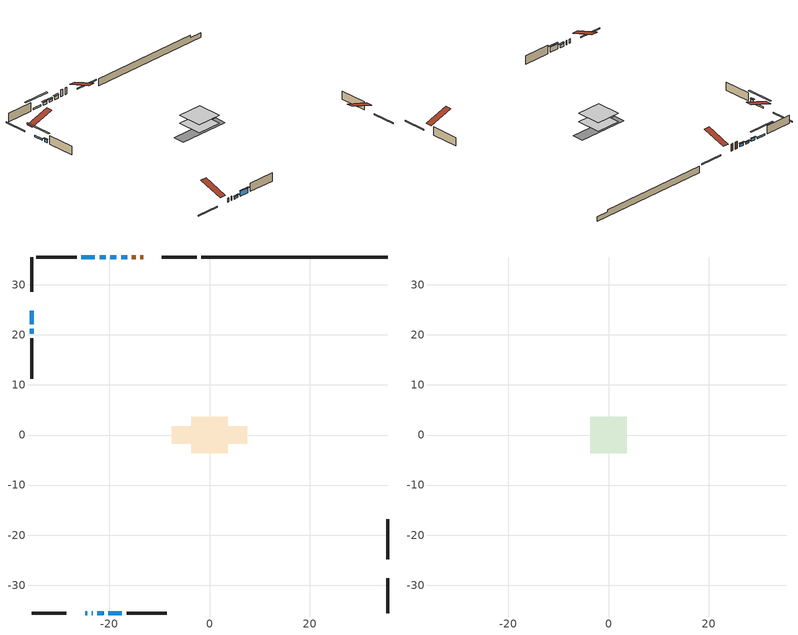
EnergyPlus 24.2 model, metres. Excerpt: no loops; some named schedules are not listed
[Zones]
conditioned space
 floor adiabatic (AdiabaticFloorConstruction): -3.62,-3.62 -3.62,3.62 3.62,3.62 3.62,-3.62 z0.61
 floor foundation (Slab1 construction): -7.57,-1.73 -7.57,1.73 7.57,1.73 7.57,-1.73 z-1.37
 wall outside (RimJoist1 construction): -2.57,35.54 -9.55,35.54 / -35.54,-35.54 -28.57,-35.54 / -35.54,35.54 -35.54,28.57 / 35.54,-35.54 35.54,-28.57 z0.61:0.91
 wall outside (AdiabaticWallConstruction 1): -13.26,35.54 -13.83,35.54 / -14.76,35.54 -15.51,35.54 z0.61:2.64
 wall outside (AdiabaticWallConstruction): -24.86,-35.54 -24.4,-35.54 / -23.47,-35.54 -23.31,-35.54 z0.61:1.83; -35.54,24.86 -35.54,22.11 / -22.88,35.54 -25.62,35.54 z0.61:1.07; -16.43,35.54 -17.65,35.54 / -35.54,21.18 -35.54,20.27 z0.61:1.53; -18.58,35.54 -19.8,35.54 z0.61:1.22; -20.73,35.54 -21.95,35.54 / -22.39,-35.54 -21.17,-35.54 z0.61:1.37; -20.24,-35.54 -17.49,-35.54 z0.61:2.13
 wall outside (Wall1 construction): -26.55,35.54 -34.61,35.54 / -16.57,-35.54 -8.5,-35.54 / -35.54,19.34 -35.54,11.28 / 35.54,-24.85 35.54,-16.79 z0.61:3.05
 wall foundation (FoundationWall1 construction): -1.64,35.54,-1.37 -1.64,35.54,0.61 31.82,35.54,0.61 31.82,35.54,-0.06 35.54,35.54,-0.06 35.54,35.54,-1.37
 window (WindowConstruction 6): -24.85,-35.54 -24.4,-35.54 z0.61:1.83
 window (WindowConstruction 9): -35.54,24.85 -35.54,22.11 z0.61:1.07
 window (WindowConstruction 7): -23.47,-35.54 -23.32,-35.54 z0.61:1.83
 window (WindowConstruction): -16.43,35.54 -17.65,35.54 z0.61:1.52
 window (WindowConstruction 1): -18.58,35.54 -19.8,35.54 z0.61:1.22
 window (WindowConstruction 2): -20.73,35.54 -21.95,35.54 z0.61:1.37
 window (WindowConstruction 3): -22.39,-35.54 -21.17,-35.54 z0.61:1.37
 window (WindowConstruction 4): -20.24,-35.54 -17.5,-35.54 z0.61:2.13
 window (WindowConstruction 5): -35.54,21.18 -35.54,20.27 z0.61:1.52
 window (WindowConstruction 8): -22.88,35.54 -25.62,35.54 z0.61:1.07
 door (Door): -13.26,35.54 -13.83,35.54 z0.61:2.64
 door (Door 1): -14.76,35.54 -15.51,35.54 z0.61:2.64
 ceiling adiabatic (AdiabaticFloorConstruction): 3.62,-3.62 3.62,3.62 -3.62,3.62 -3.62,-3.62 z0.61
attic - vented
 floor to conditioned space (Floor1 construction Reversed): -3.62,-3.62 -3.62,3.62 3.62,3.62 3.62,-3.62 z3.05
 roof outside (Roof1 construction): -12.33,35.54,3.05 -12.33,28.49,5.4 -10.47,28.49,5.4 -10.47,35.54,3.05; -25.78,-35.54,3.05 -25.78,-28.49,5.4 -27.64,-28.49,5.4 -27.64,-35.54,3.05; -35.54,25.78,3.05 -28.49,25.78,5.4 -28.49,27.64,5.4 -35.54,27.64,3.05; 35.54,-25.78,3.05 28.49,-25.78,5.4 28.49,-27.64,5.4 35.54,-27.64,3.05
shading: -35.54,19.47 -35.54,27.49 -35.95,27.49 -35.95,19.47 z3.71; -17.85,35.54 -16.23,35.54 -16.23,35.95 -17.85,35.95 z1.73; -20,35.54 -18.38,35.54 -18.38,35.95 -20,35.95 z1.42; -22.15,35.54 -20.53,35.54 -20.53,35.95 -22.15,35.95 z1.57; -20.97,-35.54 -22.59,-35.54 -22.59,-35.95 -20.97,-35.95 z1.57; -17.29,-35.54 -20.44,-35.54 -20.44,-35.95 -17.29,-35.95 z2.34; -35.54,20.07 -35.54,21.38 -35.95,21.38 -35.95,20.07 z1.73; -28.26,35.54 -20.24,35.54 -20.24,35.95 -28.26,35.95 z3.71
[Building]
Building 1: Terrain=Suburbs
[Site:Location]
Erieau AUT_ON: Latitude {deg}=42.25; Longitude {deg}=-81.9; Time Zone {hr}=-5; Elevation {m}=178; Keep Site Location Information=Yes
[Site:GroundTemperature:Shallow]
5.2292, 3.30147, 3.1471, 4.0619, 7.73432, 11.3896, 14.5586, 16.5661, 16.7366, 15.1039, 12.0157, 8.47254
[Site:WaterMainsTemperature]
Calculation Method=Schedule; Temperature Schedule=mains temperature schedule
[Material] Roughness=Rough; Thermal Absorptance=0.9
Name | Thickness {m} | Conductivity {W/m-K} | Density {kg/m3} | Specific Heat {J/kg-K} | Solar Absorptance | Visible Absorptance
asphalt or fiberglass shingles | 0.00635 | 0.162714 | 1121.4 | 1465.45 | 0.4 | 0.4
ceiling loosefill ins | 0.0846667 | 0.0480833 | 16.02 | 1046.75 | 0.7 | 0.7
ceiling stud and cavity | 0.1397 | 0.105501 | 65.682 | 1177.47 | 0.7 | 0.7
concrete 4.0 in. | 0.1016 | 1.803125 | 2242.8 | 837.4 | 0.7 | 0.7
concrete 8.0 in. | 0.2032 | 1.803125 | 2242.8 | 837.4 | 0.7 | 0.7
door material | 0.04445 | 0.053851 | 512.64 | 1214.23 | 0.7 | 0.7
door material 1 | 0.04445 | 0.188738 | 512.64 | 1214.23 | 0.7 | 0.7
exterior vertical ins | 0.0127767 | 0.029427 | 32.04 | 1214.23 | 0.7 | 0.7
floor covering | 0.0127 | 0.0433444 | 54.468 | 1339.84 | 0.6 | 0.6
floor rigid ins; wall rigid ins | 0.512978 | 0.029427 | 32.04 | 1214.23 | 0.7 | 0.7
floor stud and cavity | 0.1397 | 1.75129 | 37.0049 | 1207.88 | 0.7 | 0.7
furniture material conditioned space 1 | 0.1524 | 0.115458 | 640.8 | 1214.23 | 0.6 | 0.6
gypsum board | 0.0127 | 0.160291 | 801 | 837.4 | 0.6 | 0.6
gypsum board 1 | 0.0127 | 0.160291 | 801 | 837.4 | 0.7 | 0.7
osb sheathing 0.5 in. | 0.0127 | 0.115458 | 512.64 | 1214.23 | 0.7 | 0.7
osb sheathing 0.75 in. | 0.01905 | 0.115458 | 512.64 | 1214.23 | 0.7 | 0.7
osb sheathing 2.0 in. | 0.0508 | 0.115458 | 512.64 | 1214.23 | 0.7 | 0.7
rim joist stud and cavity | 0.0508 | 0.859146 | 125.044 | 1163.47 | 0.6 | 0.6
wall stud and cavity | 0.1397 | 0.0973478 | 139.0536 | 1170.24 | 0.7 | 0.7
wall stud and cavity 1 | 0.0889 | 0.380278 | 52.3479 | 1209.89 | 0.7 | 0.7
wall stud and cavity 2 | 0.0889 | 0.391764 | 83.0341 | 1211.67 | 0.7 | 0.7
wood siding | 0.0254 | 0.102417 | 544.68 | 1172.36 | 0.4 | 0.4
wood siding 1; wood siding 2; wood siding 3 | 0.0254 | 0.102417 | 544.68 | 1172.36 | 0.7 | 0.7
[WindowMaterial:SimpleGlazingSystem]
Name | U-Factor {W/m2-K} | Solar Heat Gain Coefficient
WindowMaterial | 2.93609 | 0.65
WindowMaterial 1 | 2.96789 | 0.62
WindowMaterial 2 | 2.94859 | 0.64
WindowMaterial 3 | 2.7913 | 0.7
WindowMaterial 4 | 2.95029 | 0.64
WindowMaterial 5 | 2.97868 | 0.61
WindowMaterial 6 | 4.69684 | 0.56
WindowMaterial 7 | 2.748152 | 0.58
[Construction]
AdiabaticFloorConstruction: floor stud and cavity, floor rigid ins, osb sheathing 0.75 in., floor covering
AdiabaticWallConstruction: wood siding 2, wall rigid ins, wall stud and cavity 1, gypsum board
AdiabaticWallConstruction 1: wood siding 3, wall rigid ins, wall stud and cavity 1, gypsum board
Door: door material
Door 1: door material 1
Floor1 construction Reversed: gypsum board, ceiling stud and cavity, ceiling loosefill ins
FoundationWall1 construction: concrete 8.0 in., gypsum board 1
furniture construction conditioned space 1: furniture material conditioned space 1
PartitionWallConstruction: gypsum board, wall stud and cavity 2, gypsum board
RimJoist1 construction: wood siding 1, osb sheathing 2.0 in., rim joist stud and cavity
Roof1 construction: asphalt or fiberglass shingles
Slab1 construction: concrete 4.0 in.
Wall1 construction: wood siding, osb sheathing 0.5 in., wall stud and cavity, gypsum board
WindowConstruction: WindowMaterial
WindowConstruction 1: WindowMaterial 1
WindowConstruction 2; WindowConstruction 3: WindowMaterial 2
WindowConstruction 4: WindowMaterial 3
WindowConstruction 5: WindowMaterial 4
WindowConstruction 6: WindowMaterial 5
WindowConstruction 7: WindowMaterial 6
WindowConstruction 8; WindowConstruction 9: WindowMaterial 7
[Zone] Multiplier=1; Part of Total Floor Area=Yes
Name | Volume {m3}
attic - vented | 19.9915
conditioned space | 247.5
[Space]
Name | Zone | Volume {m3}
attic - vented 1 | attic - vented | 19.9915
conditioned space 1 | conditioned space | 247.5
[ZoneInfiltration:EffectiveLeakageArea]
infil attic - vented 1: Zone or Space=attic - vented 1; Schedule=Always On Discrete; Effective Air Leakage Area {cm2}=2515.2; Stack Coefficient=0.000163429; Wind Coefficient=8.63742e-06
[ZoneMixing]
whole house fan mix: Zone or Space=attic - vented; Schedule=Always On Continuous; Design Flow Rate Calculation Method=Flow/Zone; Design Flow Rate {m3/s}=0; Source Zone or Space=conditioned space
[SurfaceProperty:ExposedFoundationPerimeter]
Slab1: Exposed Perimeter Calculation Method=TotalExposedPerimeter; Total Exposed Perimeter {m}=37.187
[InternalMass] Zone or ZoneList=conditioned space; Space or SpaceList=conditioned space 1
Name | Construction | Surface Area {m2}
furniture mass conditioned space 1 | furniture construction conditioned space 1 | 41.9201
partition wall mass | PartitionWallConstruction | 104.8
[Lights]
interior lighting: Zone or ZoneList or Space or SpaceList=conditioned space 1; Schedule=interior lighting schedule; Design Level Calculation Method=LightingLevel; Lighting Level {W}=343.2; Return Air Fraction=0; Fraction Radiant=0.6; Fraction Visible=0.2; Fraction Replaceable=1
[People]
occupants: Zone or ZoneList or Space or SpaceList=conditioned space 1; Number of People Schedule=occupants schedule; Number of People Calculation Method=People; Number of People=3; Fraction Radiant=0.314171; Sensible Heat Fraction=0.56303; Activity Level Schedule=occupants activity schedule; Carbon Dioxide Generation Rate {m3/s-W}=0; Enable ASHRAE 55 Comfort Warnings=No; Mean Radiant Temperature Calculation Type=EnclosureAveraged
[ElectricEquipment] Zone or ZoneList or Space or SpaceList=conditioned space 1; Design Level Calculation Method=EquipmentLevel
Name | Schedule | Design Level {W} | Fraction Latent | Fraction Radiant | Fraction Lost
clothes dryer | clothes dryer schedule | 140.772 | 0.015 | 0.081 | 0.85
clothes washer | clothes washer schedule | 32.1985 | 0.03 | 0.162 | 0.7
cooking range | cooking range schedule | 215.147 | 0.08 | 0.432 | 0.2
dishwasher | dishwasher schedule | 66.8632 | 0.3 | 0.18 | 0.4
fridge | fridge schedule | 72.9452 | 0 | 0.6 | 0
mech vent house fan | mech vent house fan schedule | 0 | 0 | 0 | 1
mech vent house fan cfis | mech vent house fan cfis schedule | 0 | 0 | 0 | 0
misc plug loads | misc plug loads schedule | 494.7 | 0.045 | 0.513 | 0.1
whole house fan | Always On Discrete | 0 | 0 | 0 | 1
[OtherEquipment] Zone or ZoneList or Space or SpaceList=conditioned space 1; Design Level Calculation Method=EquipmentLevel
Name | Fuel Type | Schedule | Design Level {W} | Fraction Latent | Fraction Radiant | Fraction Lost
clothes dryer 1 | Electricity | clothes dryer schedule | 0 | 0.015 | 0.081 | 0.85
cooking range 1 | Electricity | cooking range schedule | 0 | 0.08 | 0.432 | 0.2
general water use latent | None | general water use schedule | 62.594 | 1 | 0 | 0
general water use sensible | None | general water use schedule | -61.6891 | 0 | 0.6 | 0
mech vent house fan latent load | None | Always On Discrete | 0 | 1 | 0 | 0
mech vent house fan sensible load | None | Always On Discrete | 0 | 0 | 0 | 0
water heater energy adjustment1 | NaturalGas | Always On Discrete | 0.01 | 0 | 0 | 1
[ZoneInfiltration:DesignFlowRate] Zone or ZoneList or Space or SpaceList=conditioned space 1; Schedule=Always On Discrete; Design Flow Rate Calculation Method=Flow/Zone; Design Flow Rate {m3/s}=0
infil flow; natural vent flow; whole house fan flow
[AvailabilityManager:Scheduled]
central ac and furnace airloop Availability Manager: Schedule=Always On Discrete
[Foundation:Kiva]
Foundation Kiva 1: Initial Indoor Air Temperature {C}=18; Wall Height Above Grade {m}=0.609996; Wall Depth Below Slab {m}=0.2032; Custom Block Material Name 1=exterior vertical ins; Custom Block Depth 1 {m}=1.98001; Custom Block X Position 1 {m}=0.2159; Custom Block Z Position 1 {m}=0
[Foundation:Kiva:Settings]
Soil Conductivity {W/m-K}=0.849921; Soil Density {kg/m3}=1842.3; Soil Specific Heat {J/kg-K}=418.7; Ground Solar Absorptivity=0.9; Ground Thermal Absorptivity=0.9; Ground Surface Roughness {m}=0.03; Far-Field Width {m}=40; Deep-Ground Boundary Condition=ZeroFlux; Deep-Ground Depth {m}=40; Minimum Cell Dimension {m}=0.2; Maximum Cell Growth Coefficient=3; Simulation Timestep=Timestep
[Exterior:Lights]
exterior lighting: Schedule=exterior lighting schedule; Design Level {W}=75.6
[EnergyManagementSystem:GlobalVariable]
central_ac_and_furnace_airloop_Fan_RTF
infil_program_Qfan
infil_program_Qinf
natural_vent_program_Qnv
natural_vent_program_Qwhf
[EnergyManagementSystem:Sensor]
Name | Output:Variable or Output:Meter Index Key | Output:Variable or Output:Meter
airflow_gain | infil flow | Infiltration Sensible Heat Gain Energy
airflow_gain_1 | natural vent flow | Infiltration Sensible Heat Gain Energy
airflow_gain_2 | whole house fan flow | Infiltration Sensible Heat Gain Energy
airflow_loss | infil flow | Infiltration Sensible Heat Loss Energy
airflow_loss_1 | natural vent flow | Infiltration Sensible Heat Loss Energy
airflow_loss_2 | whole house fan flow | Infiltration Sensible Heat Loss Energy
clg_load_cond |  | Cooling:EnergyTransfer:Zone:CONDITIONED SPACE
clg_sp_s; clg_sp_s_1 | cooling setpoint | Schedule Value
clothes_dryer_exhaust_0_sch_s | clothes dryer exhaust 0 schedule | Schedule Value
cool_season | cooling season schedule | Schedule Value
htg_load_cond |  | Heating:EnergyTransfer:Zone:CONDITIONED SPACE
htg_sp_s; htg_sp_s_1 | heating setpoint | Schedule Value
ig_ee_conv | clothes dryer | Electric Equipment Convective Heating Energy
ig_ee_conv_2 | cooking range | Electric Equipment Convective Heating Energy
ig_ee_conv_4 | fridge | Electric Equipment Convective Heating Energy
ig_ee_conv_5 | misc plug loads | Electric Equipment Convective Heating Energy
ig_ee_conv_6 | whole house fan | Electric Equipment Convective Heating Energy
ig_ee_rad | clothes dryer | Electric Equipment Radiant Heating Energy
ig_ee_rad_2 | cooking range | Electric Equipment Radiant Heating Energy
ig_ee_rad_4 | fridge | Electric Equipment Radiant Heating Energy
ig_ee_rad_5 | misc plug loads | Electric Equipment Radiant Heating Energy
ig_ee_rad_6 | whole house fan | Electric Equipment Radiant Heating Energy
ig_lgt_conv | interior lighting | Lights Convective Heating Energy
ig_lgt_rad | interior lighting | Lights Radiant Heating Energy
ig_lgt_vis | interior lighting | Lights Visible Radiation Heating Energy
ig_oe_conv | clothes dryer 1 | Other Equipment Convective Heating Energy
ig_oe_conv_1 | cooking range 1 | Other Equipment Convective Heating Energy
ig_oe_conv_2 | general water use latent | Other Equipment Convective Heating Energy
ig_oe_conv_3 | general water use sensible | Other Equipment Convective Heating Energy
ig_oe_conv_4 | water heater energy adjustment1 | Other Equipment Convective Heating Energy
ig_oe_rad | clothes dryer 1 | Other Equipment Radiant Heating Energy
ig_oe_rad_1 | cooking range 1 | Other Equipment Radiant Heating Energy
ig_oe_rad_2 | general water use latent | Other Equipment Radiant Heating Energy
ig_oe_rad_3 | general water use sensible | Other Equipment Radiant Heating Energy
ig_oe_rad_4 | water heater energy adjustment1 | Other Equipment Radiant Heating Energy
ig_ppl_conv | occupants | People Convective Heating Energy
ig_ppl_rad | occupants | People Radiant Heating Energy
im_conv | furniture mass conditioned space 1 | Surface Inside Face Convection Heat Gain Energy
im_conv_1 | partition wall mass | Surface Inside Face Convection Heat Gain Energy
im_ig | furniture mass conditioned space 1 | Surface Inside Face Internal Gains Radiation Heat Gain Energy
im_ig_1 | partition wall mass | Surface Inside Face Internal Gains Radiation Heat Gain Energy
im_lgt | furniture mass conditioned space 1 | Surface Inside Face Lights Radiation Heat Gain Energy
im_lgt_1 | partition wall mass | Surface Inside Face Lights Radiation Heat Gain Energy
im_sol | furniture mass conditioned space 1 | Surface Inside Face Solar Radiation Heat Gain Energy
im_sol_1 | partition wall mass | Surface Inside Face Solar Radiation Heat Gain Energy
im_surf | furniture mass conditioned space 1 | Surface Inside Face Net Surface Thermal Radiation Heat Gain Energy
im_surf_1 | partition wall mass | Surface Inside Face Net Surface Thermal Radiation Heat Gain Energy
mv_conv | mech vent house fan | Electric Equipment Convective Heating Energy
mv_conv_1 | mech vent house fan cfis | Electric Equipment Convective Heating Energy
mv_conv_2 | mech vent house fan latent load | Other Equipment Convective Heating Energy
mv_conv_3 | mech vent house fan sensible load | Other Equipment Convective Heating Energy
mv_rad | mech vent house fan | Electric Equipment Radiant Heating Energy
mv_rad_1 | mech vent house fan cfis | Electric Equipment Radiant Heating Energy
mv_rad_2 | mech vent house fan latent load | Other Equipment Radiant Heating Energy
mv_rad_3 | mech vent house fan sensible load | Other Equipment Radiant Heating Energy
natural_vent_s | natural vent schedule | Schedule Value
out_pb_s |  | Site Outdoor Air Barometric Pressure
out_wt_s |  | Site Outdoor Air Humidity Ratio
site_vw_s |  | Site Wind Speed
ss_back_out | Window1 | Surface Window Shortwave from Zone Back Out Window Heat Transfer Rate
ss_back_out_1 | Window12 | Surface Window Shortwave from Zone Back Out Window Heat Transfer Rate
ss_back_out_2 | Window2 | Surface Window Shortwave from Zone Back Out Window Heat Transfer Rate
ss_back_out_3 | Window3 | Surface Window Shortwave from Zone Back Out Window Heat Transfer Rate
ss_back_out_4 | Window4 | Surface Window Shortwave from Zone Back Out Window Heat Transfer Rate
ss_back_out_5 | Window5 | Surface Window Shortwave from Zone Back Out Window Heat Transfer Rate
ss_back_out_6 | Window6 | Surface Window Shortwave from Zone Back Out Window Heat Transfer Rate
ss_back_out_7 | Window7 | Surface Window Shortwave from Zone Back Out Window Heat Transfer Rate
ss_back_out_8 | Window8 | Surface Window Shortwave from Zone Back Out Window Heat Transfer Rate
ss_back_out_9 | Window9 | Surface Window Shortwave from Zone Back Out Window Heat Transfer Rate
ss_conv | Door1 | Surface Inside Face Convection Heat Gain Energy
ss_conv_1 | Door2 | Surface Inside Face Convection Heat Gain Energy
ss_conv_10 | Window8 | Surface Inside Face Convection Heat Gain Energy
ss_conv_11 | Window9 | Surface Inside Face Convection Heat Gain Energy
ss_conv_2 | Window1 | Surface Inside Face Convection Heat Gain Energy
ss_conv_3 | Window12 | Surface Inside Face Convection Heat Gain Energy
ss_conv_4 | Window2 | Surface Inside Face Convection Heat Gain Energy
ss_conv_5 | Window3 | Surface Inside Face Convection Heat Gain Energy
ss_conv_6 | Window4 | Surface Inside Face Convection Heat Gain Energy
ss_conv_7 | Window5 | Surface Inside Face Convection Heat Gain Energy
ss_conv_8 | Window6 | Surface Inside Face Convection Heat Gain Energy
ss_conv_9 | Window7 | Surface Inside Face Convection Heat Gain Energy
ss_ig | Door1 | Surface Inside Face Internal Gains Radiation Heat Gain Energy
ss_ig_1 | Door2 | Surface Inside Face Internal Gains Radiation Heat Gain Energy
ss_ig_10 | Window8 | Surface Inside Face Internal Gains Radiation Heat Gain Energy
ss_ig_11 | Window9 | Surface Inside Face Internal Gains Radiation Heat Gain Energy
ss_ig_2 | Window1 | Surface Inside Face Internal Gains Radiation Heat Gain Energy
ss_ig_3 | Window12 | Surface Inside Face Internal Gains Radiation Heat Gain Energy
ss_ig_4 | Window2 | Surface Inside Face Internal Gains Radiation Heat Gain Energy
ss_ig_5 | Window3 | Surface Inside Face Internal Gains Radiation Heat Gain Energy
ss_ig_6 | Window4 | Surface Inside Face Internal Gains Radiation Heat Gain Energy
ss_ig_7 | Window5 | Surface Inside Face Internal Gains Radiation Heat Gain Energy
ss_ig_8 | Window6 | Surface Inside Face Internal Gains Radiation Heat Gain Energy
ss_ig_9 | Window7 | Surface Inside Face Internal Gains Radiation Heat Gain Energy
ss_lgt | Door1 | Surface Inside Face Lights Radiation Heat Gain Energy
ss_lgt_1 | Door2 | Surface Inside Face Lights Radiation Heat Gain Energy
ss_sol | Door1 | Surface Inside Face Solar Radiation Heat Gain Energy
ss_sol_1 | Door2 | Surface Inside Face Solar Radiation Heat Gain Energy
ss_surf | Door1 | Surface Inside Face Net Surface Thermal Radiation Heat Gain Energy
ss_surf_1 | Door2 | Surface Inside Face Net Surface Thermal Radiation Heat Gain Energy
ss_surf_10 | Window8 | Surface Inside Face Net Surface Thermal Radiation Heat Gain Energy
ss_surf_11 | Window9 | Surface Inside Face Net Surface Thermal Radiation Heat Gain Energy
ss_surf_2 | Window1 | Surface Inside Face Net Surface Thermal Radiation Heat Gain Energy
ss_surf_3 | Window12 | Surface Inside Face Net Surface Thermal Radiation Heat Gain Energy
ss_surf_4 | Window2 | Surface Inside Face Net Surface Thermal Radiation Heat Gain Energy
ss_surf_5 | Window3 | Surface Inside Face Net Surface Thermal Radiation Heat Gain Energy
ss_surf_6 | Window4 | Surface Inside Face Net Surface Thermal Radiation Heat Gain Energy
ss_surf_7 | Window5 | Surface Inside Face Net Surface Thermal Radiation Heat Gain Energy
ss_surf_8 | Window6 | Surface Inside Face Net Surface Thermal Radiation Heat Gain Energy
ss_surf_9 | Window7 | Surface Inside Face Net Surface Thermal Radiation Heat Gain Energy
ss_trans_in | Window1 | Surface Window Transmitted Solar Radiation Rate
ss_trans_in_1 | Window12 | Surface Window Transmitted Solar Radiation Rate
ss_trans_in_2 | Window2 | Surface Window Transmitted Solar Radiation Rate
ss_trans_in_3 | Window3 | Surface Window Transmitted Solar Radiation Rate
ss_trans_in_4 | Window4 | Surface Window Transmitted Solar Radiation Rate
ss_trans_in_5 | Window5 | Surface Window Transmitted Solar Radiation Rate
ss_trans_in_6 | Window6 | Surface Window Transmitted Solar Radiation Rate
ss_trans_in_7 | Window7 | Surface Window Transmitted Solar Radiation Rate
ss_trans_in_8 | Window8 | Surface Window Transmitted Solar Radiation Rate
ss_trans_in_9 | Window9 | Surface Window Transmitted Solar Radiation Rate
ss_trans_out | Window1 | Surface Inside Face Initial Transmitted Diffuse Transmitted Out Window Solar Radiation Rate
ss_trans_out_1 | Window12 | Surface Inside Face Initial Transmitted Diffuse Transmitted Out Window Solar Radiation Rate
ss_trans_out_2 | Window2 | Surface Inside Face Initial Transmitted Diffuse Transmitted Out Window Solar Radiation Rate
ss_trans_out_3 | Window3 | Surface Inside Face Initial Transmitted Diffuse Transmitted Out Window Solar Radiation Rate
ss_trans_out_4 | Window4 | Surface Inside Face Initial Transmitted Diffuse Transmitted Out Window Solar Radiation Rate
ss_trans_out_5 | Window5 | Surface Inside Face Initial Transmitted Diffuse Transmitted Out Window Solar Radiation Rate
ss_trans_out_6 | Window6 | Surface Inside Face Initial Transmitted Diffuse Transmitted Out Window Solar Radiation Rate
ss_trans_out_7 | Window7 | Surface Inside Face Initial Transmitted Diffuse Transmitted Out Window Solar Radiation Rate
ss_trans_out_8 | Window8 | Surface Inside Face Initial Transmitted Diffuse Transmitted Out Window Solar Radiation Rate
ss_trans_out_9 | Window9 | Surface Inside Face Initial Transmitted Diffuse Transmitted Out Window Solar Radiation Rate
s_conv | Floor1 | Surface Inside Face Convection Heat Gain Energy
s_conv_1 | FoundationWall1 | Surface Inside Face Convection Heat Gain Energy
s_conv_10 | Wall1:180 | Surface Inside Face Convection Heat Gain Energy
s_conv_11 | Wall1:270 | Surface Inside Face Convection Heat Gain Energy
s_conv_12 | Wall1:90 | Surface Inside Face Convection Heat Gain Energy
s_conv_2 | inferred conditioned ceiling | Surface Inside Face Convection Heat Gain Energy
s_conv_3 | inferred conditioned floor | Surface Inside Face Convection Heat Gain Energy
s_conv_4 | RimJoist1:0 | Surface Inside Face Convection Heat Gain Energy
s_conv_5 | RimJoist1:180 | Surface Inside Face Convection Heat Gain Energy
s_conv_6 | RimJoist1:270 | Surface Inside Face Convection Heat Gain Energy
s_conv_7 | RimJoist1:90 | Surface Inside Face Convection Heat Gain Energy
s_conv_8 | Slab1 | Surface Inside Face Convection Heat Gain Energy
s_conv_9 | Wall1:0 | Surface Inside Face Convection Heat Gain Energy
s_ig | Floor1 | Surface Inside Face Internal Gains Radiation Heat Gain Energy
s_ig_1 | FoundationWall1 | Surface Inside Face Internal Gains Radiation Heat Gain Energy
s_ig_10 | Wall1:180 | Surface Inside Face Internal Gains Radiation Heat Gain Energy
s_ig_11 | Wall1:270 | Surface Inside Face Internal Gains Radiation Heat Gain Energy
s_ig_12 | Wall1:90 | Surface Inside Face Internal Gains Radiation Heat Gain Energy
s_ig_2 | inferred conditioned ceiling | Surface Inside Face Internal Gains Radiation Heat Gain Energy
s_ig_3 | inferred conditioned floor | Surface Inside Face Internal Gains Radiation Heat Gain Energy
s_ig_4 | RimJoist1:0 | Surface Inside Face Internal Gains Radiation Heat Gain Energy
s_ig_5 | RimJoist1:180 | Surface Inside Face Internal Gains Radiation Heat Gain Energy
s_ig_6 | RimJoist1:270 | Surface Inside Face Internal Gains Radiation Heat Gain Energy
s_ig_7 | RimJoist1:90 | Surface Inside Face Internal Gains Radiation Heat Gain Energy
s_ig_8 | Slab1 | Surface Inside Face Internal Gains Radiation Heat Gain Energy
s_ig_9 | Wall1:0 | Surface Inside Face Internal Gains Radiation Heat Gain Energy
s_lgt | Floor1 | Surface Inside Face Lights Radiation Heat Gain Energy
s_lgt_1 | FoundationWall1 | Surface Inside Face Lights Radiation Heat Gain Energy
s_lgt_10 | Wall1:180 | Surface Inside Face Lights Radiation Heat Gain Energy
s_lgt_11 | Wall1:270 | Surface Inside Face Lights Radiation Heat Gain Energy
s_lgt_12 | Wall1:90 | Surface Inside Face Lights Radiation Heat Gain Energy
s_lgt_2 | inferred conditioned ceiling | Surface Inside Face Lights Radiation Heat Gain Energy
s_lgt_3 | inferred conditioned floor | Surface Inside Face Lights Radiation Heat Gain Energy
s_lgt_4 | RimJoist1:0 | Surface Inside Face Lights Radiation Heat Gain Energy
s_lgt_5 | RimJoist1:180 | Surface Inside Face Lights Radiation Heat Gain Energy
s_lgt_6 | RimJoist1:270 | Surface Inside Face Lights Radiation Heat Gain Energy
s_lgt_7 | RimJoist1:90 | Surface Inside Face Lights Radiation Heat Gain Energy
s_lgt_8 | Slab1 | Surface Inside Face Lights Radiation Heat Gain Energy
s_lgt_9 | Wall1:0 | Surface Inside Face Lights Radiation Heat Gain Energy
s_sol | Floor1 | Surface Inside Face Solar Radiation Heat Gain Energy
